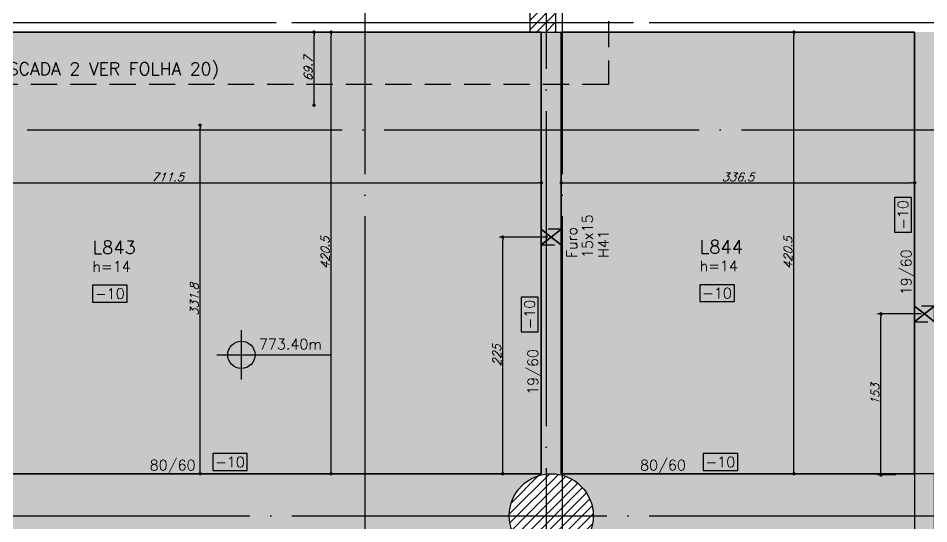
# Model space of a CAD drawing. Extents: x -5173 to 5397, y -2411 to 2089.
# Drawn here: x 1727 to 2594, y -492 to -11 of the extents above; entities that cross this region are included whole.
import ezdxf
from ezdxf.enums import TextEntityAlignment as Align

# ---------------------------------------------------------------- set-up
doc = ezdxf.new("R2010")
doc.units = 0
doc.header["$LTSCALE"] = 50
doc.header["$MEASUREMENT"] = 0
for name, pattern in [('DASHED', [0.75, 0.5, -0.25]), ('EIXO', [6.8, 6, -0.4, 0, -0.4]), ('HIDDEN', [0.375, 0.25, -0.125])]:
    doc.linetypes.add(name, pattern=pattern)
doc.layers.get('0').update_dxf_attribs({"linetype": 'CONTINUOUS'})
doc.layers.get('DEFPOINTS').update_dxf_attribs({"linetype": 'CONTINUOUS'})
for name, color, linetype in [('F-AUX-RED', 1, 'CONTINUOUS'), ('F-COTAS', 106, 'CONTINUOUS'), ('F-COTAS-FUROS-VIGA', 50, 'CONTINUOUS'), ('F-EIXO', 12, 'EIXO'), ('F-FURO-PAREDE', 2, 'HIDDEN'), ('F-FURO-PAREDE-TEXTOS', 2, 'CONTINUOUS'), ('F-LAJES-DIM', 2, 'CONTINUOUS'), ('F-LAJES-NOME', 4, 'CONTINUOUS'), ('F-LAJES-R', 254, 'CONTINUOUS'), ('F-NÍVEL-PLANTA', 2, 'CONTINUOUS'), ('F-PILARES-HACH', 174, 'CONTINUOUS'), ('F-PILARES-M', 170, 'CONTINUOUS'), ('F-PILARES-S', 170, 'CONTINUOUS'), ('F-TEXTO', 6, 'CONTINUOUS'), ('F-VIGAS', 3, 'CONTINUOUS'), ('F-VIGAS-DIM', 2, 'CONTINUOUS')]:
    doc.layers.add(name, color=color, linetype=linetype)
doc.layers.add('F-DESNIVEL-2', color=7, linetype='CONTINUOUS', true_color=0xffd1e8)
doc.styles.add('CP-TEXT-INCL', font='simplex.shx', dxfattribs={"oblique": 20})
doc.styles.add('CP-TEXTO', font='simplex.shx')
doc.styles.add('MCP', font='simplex.shx')
doc.styles.add('ROMANS', font='simplex.shx')
doc.dimstyles.new('CP-COTAS-50', dxfattribs={"dimscale": 0.64, "dimtxt": 12.5, "dimasz": 5, "dimexe": 5, "dimexo": 5, "dimgap": 2.5, "dimtad": 1, "dimdec": 1, "dimdsep": 46, "dimtxsty": 'CP-TEXT-INCL', "dimblk1": 'DOT', "dimblk2": 'DOT', "dimsah": 1, "dimcen": 9, "dimclrd": 256, "dimclre": 256, "dimclrt": 256, "dimadec": 0, "dimazin": 0, "dimtfac": 1, "dimtdec": 1, "dimtmove": 2, "dimatfit": 3, "dimldrblk": 'DOT', "dimfxl": 0, "dimtolj": 1, "dimarcsym": 0})

# ---------------------------------------------------------------- blocks, each defined once
blk = doc.blocks.new('*U4')
at = {"layer": 'F-LAJES-DIM', "color": 1}
blk.add_lwpolyline([(0, 0), (33, 0), (33, 16), (0, 16)], close=True, dxfattribs=at)
at = {"layer": 'F-LAJES-DIM', "style": 'MCP'}
blk.add_attdef('DIM', text='', height=10, dxfattribs=at).set_placement((16.5, 8), align=Align.MIDDLE_CENTER)
blk = doc.blocks.new('*U7')
at = {"layer": 'F-VIGAS-DIM', "color": 1}
blk.add_lwpolyline([(0, 0), (33, 0), (33, 16), (0, 16)], close=True, dxfattribs=at)
at = {"layer": 'F-VIGAS-DIM', "style": 'MCP'}
blk.add_attdef('DIM', text='', height=10, dxfattribs=at).set_placement((16.5, 8), align=Align.MIDDLE_CENTER)
blk = doc.blocks.new('Nível - Planta')
at = {"layer": 'F-NÍVEL-PLANTA'}
h = blk.add_hatch(color=71, dxfattribs=at)
h.paths.add_polyline_path([(0, 0), (0, 0.26, 0.414214), (-0.26, 0)])
h.paths.add_polyline_path([(0.26, 0), (0, 0), (0, -0.26, 0.414214)])
for p, q in [((0, -0.469), (0, 0.469)), ((-0.469, 0), (1.704, 0))]:
    blk.add_line(p, q, dxfattribs=at)
blk.add_circle((0, 0), 0.26, dxfattribs=at)
at = {"layer": 'F-TEXTO', "color": 3, "style": 'MCP'}
blk.add_attdef('NÍVEL', (0.333, 0.102), '', height=0.2, dxfattribs=at)
blk = doc.blocks.new('_DOT')
at = {"color": 0, "linetype": 'ByBlock'}
blk.add_line((-0.5, 0), (-1, 0), dxfattribs=at)
at = {"color": 0, "linetype": 'ByBlock', "const_width": 0.5}
blk.add_lwpolyline([(-0.25, 0, 1), (0.25, 0, 1)], format="xyb", close=True, dxfattribs=at)
blk = doc.blocks.new('*D17')
at = {"layer": 'DEFPOINTS', "color": 0, "linetype": 'Continuous', "transparency": 16777216}
for p in [(2466.08, -24), (2466.08, -24), (2466.08, -444.5)]:
    blk.add_point(p, dxfattribs=at)
at = {"layer": 'F-COTAS', "linetype": 'Continuous', "lineweight": -2, "transparency": 16777216}
blk.add_line((2466.08, -441.3), (2466.08, -27.2), dxfattribs=at)
at = {"layer": 'F-COTAS', "linetype": 'Continuous', "lineweight": -2, "transparency": 16777216, "xscale": 3.2, "yscale": 3.2, "zscale": 3.2}
for p, rotation in [((2466.08, -24), 90), ((2466.08, -444.5), 270)]:
    blk.add_blockref('_DOT', p, dxfattribs=dict(at, rotation=rotation))
at = {"layer": 'F-COTAS', "linetype": 'Continuous', "transparency": 16777216, "insert": (2460.48, -234.25), "char_height": 8, "attachment_point": 5, "rotation": 90, "style": 'CP-TEXT-INCL'}
blk.add_mtext('\\A1;420.5', dxfattribs=at)
blk = doc.blocks.new('*D24')
at = {"layer": 'DEFPOINTS', "color": 0, "linetype": 'Continuous', "transparency": 16777216}
for p in [(1900.66, -112.67), (1900.66, -112.67), (1900.66, -444.5)]:
    blk.add_point(p, dxfattribs=at)
at = {"layer": 'F-COTAS', "linetype": 'Continuous', "lineweight": -2, "transparency": 16777216}
blk.add_line((1900.66, -441.3), (1900.66, -115.87), dxfattribs=at)
at = {"layer": 'F-COTAS', "linetype": 'Continuous', "lineweight": -2, "transparency": 16777216, "xscale": 3.2, "yscale": 3.2, "zscale": 3.2}
for p, rotation in [((1900.66, -112.67), 90), ((1900.66, -444.5), 270)]:
    blk.add_blockref('_DOT', p, dxfattribs=dict(at, rotation=rotation))
at = {"layer": 'F-COTAS', "linetype": 'Continuous', "transparency": 16777216, "insert": (1895.06, -278.59), "char_height": 8, "attachment_point": 5, "rotation": 90, "style": 'CP-TEXT-INCL'}
blk.add_mtext('\\A1;331.8', dxfattribs=at)
blk = doc.blocks.new('*D25')
at = {"layer": 'DEFPOINTS', "color": 0, "linetype": 'Continuous', "transparency": 16777216}
for p in [(2009.12, -24), (2009.12, -24), (2009.12, -93.67)]:
    blk.add_point(p, dxfattribs=at)
at = {"layer": 'F-COTAS', "linetype": 'Continuous', "lineweight": -2, "transparency": 16777216}
blk.add_line((2009.12, -90.47), (2009.12, -27.2), dxfattribs=at)
at = {"layer": 'F-COTAS', "linetype": 'Continuous', "lineweight": -2, "transparency": 16777216, "xscale": 3.2, "yscale": 3.2, "zscale": 3.2}
for p, rotation in [((2009.12, -24), 90), ((2009.12, -93.67), 270)]:
    blk.add_blockref('_DOT', p, dxfattribs=dict(at, rotation=rotation))
at = {"layer": 'F-COTAS', "linetype": 'Continuous', "transparency": 16777216, "insert": (2003.52, -58.84), "char_height": 8, "attachment_point": 5, "rotation": 90, "style": 'CP-TEXT-INCL'}
blk.add_mtext('\\A1;69.7', dxfattribs=at)
blk = doc.blocks.new('*D150')
at = {"layer": 'DEFPOINTS', "color": 0, "linetype": 'Continuous', "transparency": 16777216}
for p in [(1514, -167.59), (2225.5, -167.59), (2225.5, -167.59)]:
    blk.add_point(p, dxfattribs=at)
at = {"layer": 'F-COTAS', "linetype": 'Continuous', "lineweight": -2, "transparency": 16777216}
blk.add_line((1517.2, -167.59), (2222.3, -167.59), dxfattribs=at)
at = {"layer": 'F-COTAS', "linetype": 'Continuous', "lineweight": -2, "transparency": 16777216, "xscale": 3.2, "yscale": 3.2, "zscale": 3.2, "rotation": 180}
blk.add_blockref('_DOT', (1514, -167.59), dxfattribs=at)
at = {"layer": 'F-COTAS', "linetype": 'Continuous', "lineweight": -2, "transparency": 16777216, "xscale": 3.2, "yscale": 3.2, "zscale": 3.2}
blk.add_blockref('_DOT', (2225.5, -167.59), dxfattribs=at)
at = {"layer": 'F-COTAS', "linetype": 'Continuous', "transparency": 16777216, "insert": (1869.75, -161.99), "char_height": 8, "attachment_point": 5, "style": 'CP-TEXT-INCL'}
blk.add_mtext('\\A1;711.5', dxfattribs=at)
blk = doc.blocks.new('*D151')
at = {"layer": 'DEFPOINTS', "color": 0, "linetype": 'Continuous', "transparency": 16777216}
for p in [(2244.5, -167.59), (2581, -167.59), (2581, -167.59)]:
    blk.add_point(p, dxfattribs=at)
at = {"layer": 'F-COTAS', "linetype": 'Continuous', "lineweight": -2, "transparency": 16777216}
blk.add_line((2247.7, -167.59), (2577.8, -167.59), dxfattribs=at)
at = {"layer": 'F-COTAS', "linetype": 'Continuous', "lineweight": -2, "transparency": 16777216, "xscale": 3.2, "yscale": 3.2, "zscale": 3.2, "rotation": 180}
blk.add_blockref('_DOT', (2244.5, -167.59), dxfattribs=at)
at = {"layer": 'F-COTAS', "linetype": 'Continuous', "lineweight": -2, "transparency": 16777216, "xscale": 3.2, "yscale": 3.2, "zscale": 3.2}
blk.add_blockref('_DOT', (2581, -167.59), dxfattribs=at)
at = {"layer": 'F-COTAS', "linetype": 'Continuous', "transparency": 16777216, "insert": (2412.75, -161.99), "char_height": 8, "attachment_point": 5, "style": 'CP-TEXT-INCL'}
blk.add_mtext('\\A1;336.5', dxfattribs=at)
blk = doc.blocks.new('*D156')
at = {"layer": 'DEFPOINTS', "color": 0, "linetype": 'Continuous', "transparency": 16777216}
for p in [(2025.32, -24), (2025.32, -24), (2025.32, -444.5)]:
    blk.add_point(p, dxfattribs=at)
at = {"layer": 'F-COTAS', "linetype": 'Continuous', "lineweight": -2, "transparency": 16777216}
blk.add_line((2025.32, -441.3), (2025.32, -27.2), dxfattribs=at)
at = {"layer": 'F-COTAS', "linetype": 'Continuous', "lineweight": -2, "transparency": 16777216, "xscale": 3.2, "yscale": 3.2, "zscale": 3.2}
for p, rotation in [((2025.32, -24), 90), ((2025.32, -444.5), 270)]:
    blk.add_blockref('_DOT', p, dxfattribs=dict(at, rotation=rotation))
at = {"layer": 'F-COTAS', "linetype": 'Continuous', "transparency": 16777216, "insert": (2019.72, -234.25), "char_height": 8, "attachment_point": 5, "rotation": 90, "style": 'CP-TEXT-INCL'}
blk.add_mtext('\\A1;420.5', dxfattribs=at)
blk = doc.blocks.new('*U197')
at = {"layer": 'F-EIXO'}
blk.add_line((0, 0), (7285, 0), dxfattribs=at)
at = {"layer": 'F-TEXTO', "style": 'ROMANS'}
blk.add_attdef('EIXO', text='', height=17.5, dxfattribs=at).set_placement((-28.2072, 0), align=Align.MIDDLE_CENTER)
blk = doc.blocks.new('*U198')
at = {"layer": 'F-EIXO'}
blk.add_line((0, 0), (7197, 0), dxfattribs=at)
at = {"layer": 'F-TEXTO', "style": 'ROMANS'}
blk.add_attdef('EIXO', text='', height=17.5, dxfattribs=at).set_placement((-28.2072, 0), align=Align.MIDDLE_CENTER)
blk = doc.blocks.new('*U207')
at = {"layer": 'F-EIXO'}
blk.add_line((0, 0), (7285, 0), dxfattribs=at)
at = {"layer": 'F-TEXTO', "style": 'ROMANS'}
blk.add_attdef('EIXO', text='', height=17.5, dxfattribs=at).set_placement((-28.2072, 0), align=Align.MIDDLE_CENTER)
blk = doc.blocks.new('*U202')
at = {"layer": 'F-EIXO'}
blk.add_line((0, 0), (0, -3027.88), dxfattribs=at)
at = {"layer": 'F-TEXTO', "style": 'ROMANS'}
blk.add_attdef('EIXO', text='', height=17.5, rotation=360, dxfattribs=at).set_placement((0, 28.21), align=Align.MIDDLE_CENTER)
blk = doc.blocks.new('*U203')
at = {"layer": 'F-EIXO'}
blk.add_line((0, 0), (0, -3027.88), dxfattribs=at)
at = {"layer": 'F-TEXTO', "style": 'ROMANS'}
blk.add_attdef('EIXO', text='', height=17.5, rotation=360, dxfattribs=at).set_placement((0, 28.21), align=Align.MIDDLE_CENTER)
blk = doc.blocks.new('*U181')
at = {"layer": 'F-EIXO'}
blk.add_line((0, 0), (0, -3127.88), dxfattribs=at)
at = {"layer": 'F-TEXTO', "style": 'ROMANS'}
blk.add_attdef('EIXO', text='', height=17.5, rotation=360, dxfattribs=at).set_placement((0, 28.21), align=Align.MIDDLE_CENTER)
blk = doc.blocks.new('*D644')
at = {"layer": 'DEFPOINTS', "color": 0, "linetype": 'Continuous', "transparency": 16777216}
for p in [(2188.77, -219.2), (2235, -219.2), (2193.61, -444.5)]:
    blk.add_point(p, dxfattribs=at)
at = {"layer": 'F-COTAS-FUROS-VIGA', "linetype": 'Continuous', "lineweight": -2, "transparency": 16777216}
for p, q in [((2231.8, -219.2), (2185.57, -219.2)), ((2188.77, -441.3), (2188.77, -222.4)), ((2190.41, -444.5), (2185.57, -444.5))]:
    blk.add_line(p, q, dxfattribs=at)
at = {"layer": 'F-COTAS-FUROS-VIGA', "linetype": 'Continuous', "lineweight": -2, "transparency": 16777216, "xscale": 3.2, "yscale": 3.2, "zscale": 3.2}
for p, rotation in [((2188.77, -219.2), 90), ((2188.77, -444.5), 270)]:
    blk.add_blockref('_DOT', p, dxfattribs=dict(at, rotation=rotation))
at = {"layer": 'F-COTAS-FUROS-VIGA', "linetype": 'Continuous', "transparency": 16777216, "insert": (2183.17, -331.85), "char_height": 8, "attachment_point": 5, "rotation": 90, "style": 'CP-TEXT-INCL'}
blk.add_mtext('\\A1;225', dxfattribs=at)
blk = doc.blocks.new('*D645')
at = {"layer": 'DEFPOINTS', "color": 0, "linetype": 'Continuous', "transparency": 16777216}
for p in [(2548.9, -292.34), (2590.5, -292.34), (2566.23, -445.67)]:
    blk.add_point(p, dxfattribs=at)
at = {"layer": 'F-COTAS-FUROS-VIGA', "linetype": 'Continuous', "lineweight": -2, "transparency": 16777216}
for p, q in [((2587.3, -292.34), (2545.7, -292.34)), ((2548.9, -442.47), (2548.9, -295.54)), ((2563.03, -445.67), (2545.7, -445.67))]:
    blk.add_line(p, q, dxfattribs=at)
at = {"layer": 'F-COTAS-FUROS-VIGA', "linetype": 'Continuous', "lineweight": -2, "transparency": 16777216, "xscale": 3.2, "yscale": 3.2, "zscale": 3.2}
for p, rotation in [((2548.9, -292.34), 90), ((2548.9, -445.67), 270)]:
    blk.add_blockref('_DOT', p, dxfattribs=dict(at, rotation=rotation))
at = {"layer": 'F-COTAS-FUROS-VIGA', "linetype": 'Continuous', "transparency": 16777216, "insert": (2543.3, -369.01), "char_height": 8, "attachment_point": 5, "rotation": 90, "style": 'CP-TEXT-INCL'}
blk.add_mtext('\\A1;153', dxfattribs=at)

msp = doc.modelspace()

# ---------------------------------------------------------------- hatches: boundary and pattern name
at = {"layer": 'F-PILARES-HACH', "linetype": 'Continuous'}
h = msp.add_hatch(dxfattribs=at)
h.set_pattern_fill('ANSI31', color=256, scale=50, style=0)
h.paths.add_polyline_path([(2214.5, -24), (2239.5, -24), (2239.5, 135), (2214.5, 135)], flags=16)
h = msp.add_hatch(dxfattribs=at)
h.set_pattern_fill('ANSI31', color=256, scale=50)
edge = h.paths.add_edge_path()
edge.add_arc((2235, -484.5), 40, 0, 360)

# ---------------------------------------------------------------- linework, layer by layer
at = {"layer": 'F-AUX-RED', "color": 4, "linetype": 'DASHED'}
msp.add_lwpolyline([(1445, -74), (1445, 324), (2289.5, 324), (2289.5, -74), (1445, -74)], dxfattribs=at)
at = {"layer": 'F-DESNIVEL-2', "linetype": 'Continuous'}
for points in [[(1514, -24), (1514, -444.5), (2147.5, -24)], [(1514, -24), (2147.5, -24), (1514, -24)], [(1514, -444.5), (2225.5, -444.5), (2147.5, -24)], [(1514, -444.5), (2147.5, -24), (1514, -444.5)], [(2147.5, -24), (2225.5, -444.5), (2214.5, -24)], [(2147.5, -24), (2214.5, -24), (2147.5, -24)], [(2225.5, -444.5), (2225.5, -24), (2214.5, -24)], [(2225.5, -444.5), (2214.5, -24), (2225.5, -444.5)], [(2239.6, -24.1), (2225.5, -24.1), (2225.5, -444.5)], [(2239.6, -24.1), (2225.5, -444.5), (2234.487, -444.5)], [(2239.6, -24.1), (2234.487, -444.5), (2235, -444.398)], [(2235, -444.398), (2235.513, -444.5), (2239.6, -24.1)], [(2235.513, -444.5), (2244.5, -444.5), (2239.6, -24.1)], [(2239.6, -24.1), (2244.5, -444.5), (2239.6, -24)], [(2244.5, -444.5), (2244.5, -24), (2239.6, -24)], [(2581, -24), (2244.5, -24), (2244.5, -444.5)], [(2581, -24), (2244.5, -444.5), (2581, -24)], [(2581, -24), (2244.5, -444.5), (2581, -444.5)], [(2600, -24), (2581, -24), (2581, -444.4)], [(2600, -24), (2581, -444.4), (2600, -444.4)], [(2581, -24), (2581, -444.5), (2581, -24)], [(2225.5, -444.5), (1514, -444.5), (1519.846, -447.451)], [(2225.5, -444.5), (1519.846, -447.451), (1532.856, -456.144)], [(2225.5, -444.5), (1532.856, -456.144), (1541.549, -469.154)], [(2225.5, -444.5), (1541.549, -469.154), (1544.602, -484.5)], [(2225.5, -444.5), (1544.602, -484.5), (2219.654, -447.451)], [(1544.602, -484.5), (2206.644, -456.144), (2219.654, -447.451)], [(2225.5, -444.5), (2219.654, -447.451), (2225.5, -446.288)], [(2580.9, -444.5), (2244.5, -444.5), (2244.5, -446.288)], [(2580.9, -444.5), (2244.5, -446.288), (2250.346, -447.451)], [(2580.9, -444.5), (2250.346, -447.451), (2263.356, -456.144)], [(2580.9, -444.5), (2263.356, -456.144), (2272.049, -469.154)], [(2580.9, -444.5), (2272.049, -469.154), (2275.102, -484.5)], [(2580.9, -444.5), (2275.102, -484.5), (2580.9, -524.5)], [(3240.5, -524.5), (3240.5, -444.5), (2581, -444.5)], [(3240.5, -524.5), (2581, -444.5), (2581, -524.6)], [(1544.602, -484.5), (2197.951, -469.154), (2206.644, -456.144)], [(1544.602, -484.5), (2194.898, -484.5), (2197.951, -469.154)], [(1544.602, -484.5), (1541.549, -499.846), (2225.5, -524.5)], [(1544.602, -484.5), (2225.5, -524.5), (2219.654, -521.549)], [(1544.602, -484.5), (2219.654, -521.549), (2206.644, -512.856)], [(1544.602, -484.5), (2206.644, -512.856), (2197.951, -499.846)], [(1544.602, -484.5), (2197.951, -499.846), (2194.898, -484.5)], [(2580.9, -524.5), (2275.102, -484.5), (2272.049, -499.846)]]:
    msp.add_solid(points, dxfattribs=at)
at = {"layer": 'F-EIXO'}
msp.add_line((-3768.53, -15), (3491.131, -15), dxfattribs=at)
at = {"layer": 'F-FURO-PAREDE'}
for points in [[(2235, -219.205), (2244.5, -226.705), (2244.5, -211.705), (2235, -219.205), (2244.5, -211.705), (2225.5, -211.705), (2235, -219.205), (2225.5, -211.705), (2225.5, -226.705), (2235, -219.205), (2225.5, -226.705), (2244.5, -226.705), (2235, -219.205)], [(2590.5, -292.34), (2600, -299.84), (2600, -284.84), (2590.5, -292.34), (2600, -284.84), (2581, -284.84), (2590.5, -292.34), (2581, -284.84), (2581, -299.84), (2590.5, -292.34), (2581, -299.84), (2600, -299.84), (2590.5, -292.34)]]:
    msp.add_lwpolyline(points, dxfattribs=at)
at = {"layer": 'F-LAJES-R', "linetype": 'Continuous'}
for points in [[(2147.5, -24), (1514, -24), (1514, -444.5), (2225.5, -444.5), (2225.5, -24), (2214.5, -24), (2147.5, -24)], [(2581, -24), (2244.5, -24), (2244.5, -444.5), (2581, -444.5), (2581, -24)]]:
    msp.add_lwpolyline(points, dxfattribs=at)
at = {"layer": 'F-PILARES-M', "linetype": 'Continuous'}
msp.add_lwpolyline([(2581, -524.5), (2600, -524.5), (2600, -444.5), (2581, -444.5), (2581, -524.5)], dxfattribs=at)
at = {"layer": 'F-PILARES-S', "linetype": 'Continuous'}
msp.add_lwpolyline([(2214.5, -24), (2239.5, -24), (2239.5, 135), (2214.5, 135), (2214.5, -24)], dxfattribs=at)
msp.add_circle((2235, -484.5), 40, dxfattribs=at)
at = {"layer": 'F-VIGAS'}
for points in [[(1514, -24), (2147.5, -24)], [(2147.5, -24), (2214.5, -24)], [(2225.5, -24), (2225.5, -444.5)], [(2239.5, -24), (2244.5, -24)], [(2244.5, -24), (2581, -24)], [(2244.5, -444.5), (2244.5, -24)], [(2581, -24), (2581, -444.5)], [(2225.5, -444.5), (1514, -444.5)], [(2581, -444.5), (2244.5, -444.5)]]:
    msp.add_lwpolyline(points, dxfattribs=at)

# ---------------------------------------------------------------- block references
at = {"layer": 'F-EIXO', "linetype": 'Continuous'}
for name, p in [('*U181', (2230, 1941.357)), ('*U202', (2057.5, 1841.357)), ('*U203', (2245.5, 1841.357)), ('*U207', (-3793.715, -15)), ('*U198', (-3705.761, -117)), ('*U197', (-3793.715, -484.5))]:
    msp.add_blockref(name, p, dxfattribs=at)
at = {"layer": 'F-LAJES-DIM', "linetype": 'Continuous'}
for p in [(1798.207, -281.099), (2376.308, -280.616)]:
    msp.add_blockref('*U4', p, dxfattribs=at).add_auto_attribs({'DIM': '-10'})
at = {"layer": 'F-NÍVEL-PLANTA', "linetype": 'Continuous', "xscale": 50, "yscale": 50, "zscale": 50}
msp.add_blockref('Nível - Planta', (1939.924, -331.265), dxfattribs=at).add_auto_attribs({'NÍVEL': '773.40m'})
at = {"layer": 'F-VIGAS-DIM', "linetype": 'Continuous', "rotation": 90}
for p in [(2577.875, -214.606), (2222.375, -309.5)]:
    msp.add_blockref('*U7', p, dxfattribs=at).add_auto_attribs({'DIM': '-10'})
at = {"layer": 'F-VIGAS-DIM', "linetype": 'Continuous'}
for p in [(1912.605, -441.375), (2379.5, -441.375)]:
    msp.add_blockref('*U7', p, dxfattribs=at).add_auto_attribs({'DIM': '-10'})

# ---------------------------------------------------------------- texts
at = {"layer": 'F-FURO-PAREDE-TEXTOS', "linetype": 'Continuous', "style": 'MCP'}
for s, p in [('15x15', (2274.5, -239.205)), ('Furo', (2259.5, -239.205)), ('H41', (2289.5, -239.205))]:
    msp.add_text(s, height=10, rotation=90, dxfattribs=at).set_placement(p)
at = {"layer": 'F-LAJES-DIM', "linetype": 'Continuous', "style": 'MCP'}
for p in [(1798.207, -252.199), (2376.308, -251.716)]:
    msp.add_text('h=14', height=10, dxfattribs=at).set_placement(p)
at = {"layer": 'F-LAJES-NOME', "linetype": 'Continuous', "style": 'MCP'}
for s, p in [('L843', (1798.207, -235.199)), ('L844', (2376.308, -234.716))]:
    msp.add_text(s, height=12.5, dxfattribs=at).set_placement(p)
at = {"layer": 'F-TEXTO', "color": 3, "insert": (1429.282, -52.921), "char_height": 12, "width": 687.52044, "attachment_point": 1, "style": 'CP-TEXTO'}
msp.add_mtext('\\pi133.47451;(PARA FORMA DA ESCADA 2 VER FOLHA 20)', dxfattribs=at)
at = {"layer": 'F-VIGAS-DIM', "linetype": 'Continuous', "style": 'MCP'}
for p in [(2577.875, -274.606), (2222.375, -369.5)]:
    msp.add_text('19/60', height=10, rotation=90, dxfattribs=at).set_placement(p)
for p in [(1852.605, -441.375), (2319.5, -441.375)]:
    msp.add_text('80/60', height=10, dxfattribs=at).set_placement(p)

# ---------------------------------------------------------------- dimensions: what is measured, and where the dimension line sits
at = {"layer": 'F-COTAS', "linetype": 'Continuous'}
for base, p1, p2, angle, picture, middle in [((2009.119, -24), (2009.119, -93.671), (2009.119, -24), 270, '*D25', (2003.519, -58.836)), ((2025.316, -24), (2025.316, -444.5), (2025.316, -24), 270, '*D156', (2019.716, -234.25)), ((2466.077, -24), (2466.077, -444.5), (2466.077, -24), 270, '*D17', (2460.477, -234.25)), ((1900.659, -112.671), (1900.659, -444.5), (1900.659, -112.671), 270, '*D24', (1895.059, -278.586)), ((2225.5, -167.594), (1514, -167.594), (2225.5, -167.594), 180, '*D150', (1869.75, -161.994)), ((2581, -167.594), (2244.5, -167.594), (2581, -167.594), 180, '*D151', (2412.75, -161.994))]:
    dim = msp.add_linear_dim(base=base, p1=p1, p2=p2, angle=angle, dimstyle='CP-COTAS-50', dxfattribs=at)
    dim.commit()
    dim.dimension.update_dxf_attribs({"geometry": picture, "text_midpoint": middle})
at = {"layer": 'F-COTAS-FUROS-VIGA', "linetype": 'Continuous'}
for base, p1, p2, picture, middle in [((2188.775, -219.205), (2193.608, -444.5), (2235, -219.205), '*D644', (2183.175, -331.852)), ((2548.897, -292.34), (2566.233, -445.671), (2590.5, -292.34), '*D645', (2543.297, -369.006))]:
    dim = msp.add_linear_dim(base=base, p1=p1, p2=p2, angle=90, dimstyle='CP-COTAS-50', override={"dimdec": 0, "dimfxl": 7.5}, dxfattribs=at)
    dim.commit()
    dim.dimension.update_dxf_attribs({"geometry": picture, "text_midpoint": middle})

doc.saveas('drawing.dxf')
